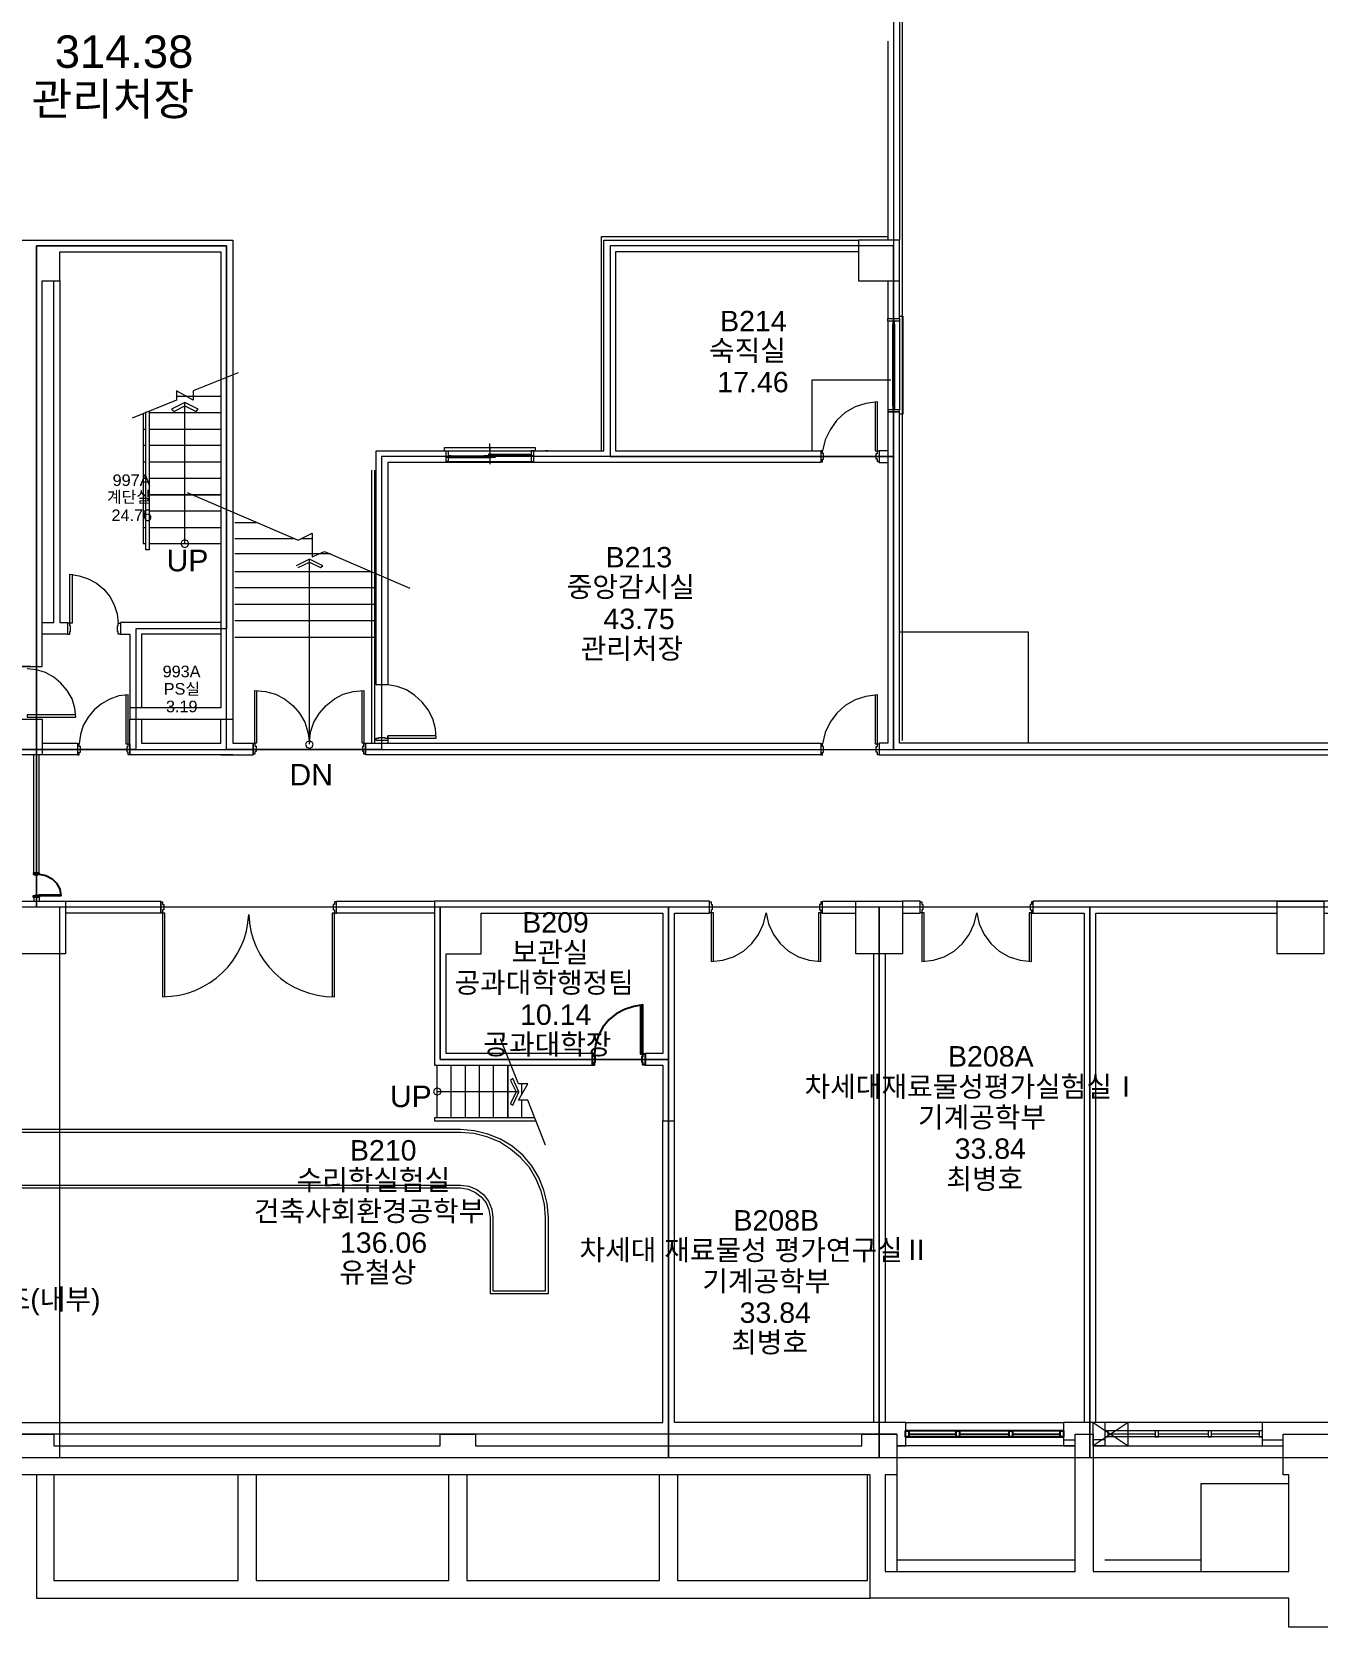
# Model space of a CAD drawing. Header units: millimetres. Extents: x -750 to 93466, y 13039 to 66109.
# Drawn here: x 18376 to 40358, y 13904 to 41161 of the extents above; entities that cross this region are included whole.
import ezdxf

# ---------------------------------------------------------------- set-up
doc = ezdxf.new("R2010")
doc.units = ezdxf.units.MM
doc.layers.add('PDF_문자', color=7, linetype='Continuous')
doc.layers.add('PDF_형상', color=7, linetype='Continuous')
doc.styles.add('PDF 맑은고딕', font='Arial.ttf')

msp = doc.modelspace()

# ---------------------------------------------------------------- linework, layer by layer
at = {"layer": 'PDF_형상', "lineweight": 5}
for points in [[(61864, 49514), (93466, 49514), (93466, 44109), (90768, 44109), (90768, 14398), (83112, 14398), (83112, 16506), (47464, 16506), (47464, 13904), (39855, 13904), (39855, 14398), (32703, 14398), (32703, 16506), (10951, 16506), (10951, 51214), (40159, 51214), (61864, 51214), (61864, 49514), (61864, 51214)], [(33311, 49011), (33206, 49011), (33206, 37603)], [(33254, 29054), (33254, 48963), (33311, 48963)], [(33007, 41003), (33007, 37603)], [(33007, 37660), (28105, 37660), (28105, 34003)], [(18350, 30317), (18151, 30317), (18151, 36909), (18151, 37603), (21808, 37603), (21808, 29415)], [(18151, 30317), (18550, 30317), (18550, 30868), (18550, 36909), (18854, 36909), (18854, 37403), (21608, 37403), (21608, 29614), (20050, 29614)], [(32503, 37403), (28352, 37403), (28352, 34003), (31857, 34003), (31857, 33803), (28352, 33803), (24458, 33803), (24458, 30004), (24258, 30004), (24258, 34003), (27193, 34003), (27203, 34003)], [(27193, 34003), (28153, 34003), (28153, 37603), (32503, 37603)], [(18854, 36909), (18854, 31068), (18987, 31068), (18987, 30868), (18550, 30868)], [(18550, 31068), (18749, 31068), (18749, 36909)], [(33007, 36909), (33007, 36264), (33206, 36264), (33206, 36909)], [(33206, 36302), (33263, 36302), (33263, 34630), (33206, 34630)], [(33007, 36216), (33007, 34706), (33007, 34668), (33007, 29007), (32855, 29007), (32855, 28807), (60211, 28807)], [(33092, 36216), (33092, 36169), (33121, 36169), (33121, 36216)], [(33121, 36169), (33121, 35494), (33121, 35437), (33121, 34763), (33092, 34763), (33092, 35494), (33092, 36169)], [(33206, 36216), (33206, 34706)], [(21903, 35333), (21133, 35029), (21133, 34867), (20848, 35029), (20848, 34867), (20088, 34563)], [(33054, 35209), (31705, 35209), (31705, 34003)], [(20848, 34934), (21608, 34934)], [(61208, 35010), (60116, 35010), (60116, 29007), (60211, 29007), (33206, 29007), (33206, 34668), (33007, 34668), (33206, 34668), (33206, 34706), (33007, 34706)], [(20278, 34639), (20278, 32417), (20326, 32417)], [(20383, 34687), (20383, 32312), (20326, 32312), (20326, 34668)], [(20383, 34658), (21608, 34658)], [(20991, 32417), (20991, 34829)], [(32788, 34839), (32788, 34003), (32826, 34003), (32826, 34839), (32627, 34810), (32446, 34753), (32275, 34658), (32133, 34525), (32019, 34364), (31933, 34193), (31886, 34003)], [(33092, 34763), (33092, 34706)], [(33121, 34763), (33121, 34706)], [(20278, 34373), (20326, 34373)], [(20383, 34373), (21608, 34373)], [(20278, 34098), (20326, 34098)], [(20383, 34098), (21608, 34098)], [(26196, 34126), (26196, 34012)], [(20278, 33813), (20326, 33813)], [(20383, 33813), (21608, 33813)], [(25427, 34003), (25427, 34060), (26975, 34060), (26975, 34003)], [(25455, 33803), (25455, 34003), (25493, 34003), (25493, 33822), (25455, 33822)], [(26301, 33889), (26206, 33889), (25455, 33889)], [(25493, 34003), (26908, 34003)], [(25493, 33889), (25541, 33889), (25541, 33917), (25493, 33917)], [(25493, 33822), (26908, 33822)], [(25541, 33917), (26177, 33917), (26225, 33917), (26861, 33917), (26908, 33917)], [(25541, 33889), (26177, 33889)], [(26956, 33917), (26206, 33917), (26101, 33917)], [(26225, 33946), (26177, 33946), (26177, 33889), (26225, 33889), (26225, 33946), (26861, 33946), (26861, 33917)], [(26206, 33775), (26206, 34060)], [(26861, 33946), (26908, 33946)], [(26956, 33803), (26956, 34003), (26908, 34003), (26908, 33822), (26956, 33822)], [(26956, 34003), (27193, 34003), (27155, 34003)], [(33007, 34003), (32855, 34003), (32855, 33803), (33007, 33803)], [(20278, 33537), (20326, 33537)], [(20383, 33537), (21608, 33537)], [(24182, 33670), (24182, 29007)], [(24230, 33670), (24230, 29007)], [(21029, 33290), (22929, 32474), (23166, 32597), (23166, 32189), (23375, 32284), (24838, 31657)], [(20278, 33252), (20326, 33252)], [(20278, 32977), (20326, 32977)], [(20383, 32977), (21608, 32977)], [(21846, 32777), (22216, 32777)], [(20278, 32692), (20326, 32692)], [(20383, 32692), (21608, 32692)], [(21846, 32502), (22872, 32502)], [(22986, 32502), (23118, 32502)], [(23043, 32502), (23166, 32502)], [(20383, 32417), (21608, 32417)], [(21846, 32246), (23118, 32246)], [(23043, 32246), (23479, 32246)], [(19063, 31894), (19063, 31058), (19025, 31058), (19025, 31894), (19186, 31866), (19338, 31818), (19480, 31742), (19604, 31638), (19708, 31514), (19784, 31372), (19832, 31220), (19851, 31058)], [(21846, 31942), (23118, 31942), (24182, 31942)], [(23118, 28988), (23118, 32151), (22891, 32037)], [(22929, 32008), (23118, 32103), (23308, 32008), (23346, 32037), (23118, 32151)], [(21846, 31666), (23118, 31666), (24239, 31666)], [(21846, 31381), (23118, 31381), (24239, 31381)], [(21846, 31106), (23118, 31106), (24239, 31106)], [(21608, 31068), (19889, 31068), (19889, 30868), (20050, 30868), (20050, 29614), (20050, 29415), (21808, 29415), (21808, 29007), (22159, 29007), (22159, 28807)], [(21608, 30868), (20250, 30868), (20250, 29614)], [(21846, 30821), (23118, 30821), (24239, 30821)], [(35410, 29007), (35410, 30906), (33206, 30906)], [(19129, 29491), (18293, 29491), (18293, 29453), (19129, 29453), (19110, 29605), (19063, 29766), (18977, 29909), (18873, 30032), (18749, 30137), (18607, 30213), (18455, 30260), (18293, 30279)], [(25284, 29130), (24458, 29130), (24458, 29092), (25284, 29092), (25275, 29253), (25227, 29424), (25151, 29576), (25047, 29709), (24923, 29823), (24781, 29918), (24619, 29975), (24458, 30004)], [(19984, 29833), (19984, 28997), (20022, 28997), (20022, 29833), (19860, 29814), (19708, 29757), (19566, 29681), (19442, 29576), (19338, 29453), (19253, 29310), (19205, 29158), (19186, 28997)], [(22216, 29909), (22216, 29007), (22188, 29007), (22188, 29909), (22368, 29890), (22539, 29842), (22691, 29766), (22834, 29652), (22948, 29519), (23043, 29367), (23090, 29196), (23118, 29016), (23137, 29196), (23194, 29367), (23289, 29519), (23403, 29652), (23546, 29766), (23698, 29842), (23869, 29890), (24049, 29909), (24049, 29007), (24021, 29007), (24021, 29909)], [(32788, 29833), (32788, 28997), (32826, 28997), (32826, 29833), (32627, 29804), (32446, 29747), (32275, 29652), (32133, 29519), (32019, 29367), (31933, 29187), (31886, 28997)], [(21808, 28807), (20050, 28807), (20050, 29007), (20050, 29415)], [(20250, 29415), (20250, 29007), (21608, 29007), (21608, 29415)], [(18550, 29007), (19158, 29007), (19158, 28807), (18550, 28807)], [(21608, 28807), (22159, 28807), (22159, 29007), (22188, 29007), (22188, 28959), (22207, 28959), (22207, 28864), (22188, 28864), (22188, 28817), (22159, 28817)], [(24078, 28817), (24049, 28817), (24049, 28864), (24030, 28864), (24030, 28959), (24049, 28959), (24049, 29007), (24078, 29007), (28352, 29007), (31857, 29007), (31857, 28807), (28257, 28807), (24078, 28807), (24078, 29007), (24078, 28807)], [(24458, 29083), (24458, 29130), (24458, 29054), (24258, 29054)], [(24458, 29130), (24458, 29007)], [(18407, 26784), (18407, 28807)], [(18502, 26784), (18502, 28807)], [(18151, 26309), (18949, 26309), (18949, 25407), (18151, 25407)], [(18407, 26375), (18407, 26309)], [(18502, 26375), (18502, 26309)], [(18949, 26309), (20582, 26309), (20582, 26100), (18949, 26100)], [(25256, 26100), (23584, 26100), (23584, 26309), (25256, 26309)], [(33311, 17399), (29359, 17399), (29359, 22557), (29359, 26100), (29958, 26100), (29958, 26309), (29359, 26309), (25256, 26309), (25256, 23507), (27953, 23507), (27953, 23706), (25455, 23706), (25455, 25407), (26054, 25407), (26054, 26100), (29160, 26100), (29160, 23706), (28856, 23706), (28856, 23507), (29160, 23507), (29160, 22557), (29359, 22557)], [(31886, 26109), (31886, 26299), (31857, 26299), (31857, 26252), (31838, 26252), (31838, 26157), (31857, 26157), (31857, 26109), (31886, 26109), (31886, 26100), (32456, 26100)], [(31886, 26299), (31886, 26309), (32456, 26309)], [(33558, 26299), (33558, 26309), (33254, 26309)], [(40454, 26100), (42458, 26100), (42458, 26309), (35486, 26309), (35486, 26299)], [(36455, 26204), (36455, 16801)], [(33159, 17200), (11853, 17200), (11853, 26005)], [(12053, 26005), (12053, 21303), (15757, 21303), (15757, 23906), (15956, 23906), (15956, 21104), (12053, 21104), (12053, 17399), (29160, 17399), (29160, 22557)], [(30024, 25274), (30024, 26109), (29986, 26109), (29986, 25274), (30186, 25302), (30366, 25359), (30537, 25454), (30679, 25587), (30793, 25739), (30879, 25919), (30926, 26109), (30964, 25919), (31050, 25739), (31164, 25587), (31306, 25454), (31477, 25359), (31658, 25302), (31857, 25274), (31857, 26109), (31819, 26109), (31819, 25274)], [(33254, 26100), (33558, 26100), (33558, 26109)], [(33624, 25274), (33624, 26109), (33586, 26109), (33586, 25274), (33786, 25302), (33966, 25359), (34137, 25454), (34279, 25587), (34393, 25739), (34479, 25919), (34526, 26109), (34564, 25919), (34650, 25739), (34764, 25587), (34906, 25454), (35077, 25359), (35267, 25302), (35457, 25274), (35457, 26109), (35419, 26109), (35419, 25274)], [(35457, 26100), (36360, 26100), (36360, 17399)], [(36559, 17399), (36559, 26100), (39656, 26100)], [(32760, 25407), (32760, 17399)], [(32959, 25407), (32959, 17399)], [(27155, 22139), (26851, 22908), (26690, 22908), (26851, 23184), (26690, 23184), (26386, 23953)], [(25303, 22604), (25303, 23507)], [(25541, 22604), (25541, 23507)], [(25788, 22604), (25788, 23507)], [(26025, 22604), (26025, 23507)], [(26263, 22604), (26263, 23507)], [(26510, 22604), (26510, 23507), (26510, 22604)], [(26747, 23013), (26747, 23184)], [(26699, 23051), (25303, 23051)], [(26747, 22604), (26747, 22908)], [(26965, 22604), (25256, 22604), (25256, 22557), (26984, 22557)], [(18151, 17200), (18749, 17200), (18749, 17000), (25351, 17000), (25351, 17200), (25959, 17200), (25959, 17000), (32560, 17000), (32560, 17200), (33159, 17200), (33159, 14853), (36208, 14853), (36208, 17200), (36512, 17200), (36512, 14853), (39760, 14853), (39855, 14853), (39855, 16506), (39760, 16506), (39760, 17200), (40653, 17200)], [(40653, 17399), (36008, 17399), (36008, 17000), (36208, 17000), (33159, 17000), (33311, 17000), (33311, 17200), (33311, 17399), (36008, 17399)], [(39409, 17000), (39409, 17399), (36711, 17399), (36711, 17000), (36512, 17000), (36711, 17000), (39409, 17000), (39760, 17000)], [(39409, 17257), (36711, 17257)], [(37575, 17200), (36768, 17200)], [(38478, 17200), (37632, 17200)], [(39352, 17200), (38535, 17200)], [(36008, 17105), (36208, 17105)], [(36008, 17000), (36208, 17000)], [(36711, 17105), (36512, 17105)], [(39409, 17152), (36711, 17152)], [(39409, 17105), (39760, 17105)], [(18455, 16506), (18455, 14398), (32703, 14398)], [(18749, 16506), (18749, 14702), (21903, 14702), (21903, 16506)], [(22207, 16506), (22207, 14702), (25503, 14702), (25503, 16506)], [(25807, 16506), (25807, 14702), (29103, 14702), (29103, 16506)], [(29407, 16506), (29407, 14702), (32655, 14702), (32655, 16506)], [(33159, 16506), (32959, 16506), (32959, 14853), (33159, 14853)], [(33159, 15053), (36208, 15053)], [(36711, 15053), (38354, 15053)]]:
    msp.add_lwpolyline(points, dxfattribs=at)
for points in [[(18854, 16801), (90464, 16801), (90464, 48612), (61360, 48612), (33102, 48612), (33102, 49106), (26253, 49106), (11255, 49106), (11255, 28902), (11255, 16801)], [(26253, 43587), (33102, 43587), (33102, 37508), (28257, 37508), (28257, 33908), (24353, 33908), (24353, 28902), (21703, 28902), (21703, 37508), (18455, 37508), (18455, 28902), (11255, 28902), (11255, 49106), (26253, 49106), (33102, 49106), (33102, 43587), (26253, 43587), (26253, 49106)], [(61360, 48612), (33102, 48612), (33102, 28902), (61360, 28902)], [(18455, 28902), (62861, 28902), (62861, 28807), (62861, 28503), (67867, 28503), (71913, 28503), (71913, 37508), (78866, 37508), (78866, 34003), (76311, 34003), (76311, 28503), (84964, 28503), (84964, 26204), (18455, 26204)], [(18455, 28902), (18455, 37508), (21703, 37508), (21703, 30963), (20155, 30963), (20155, 28902), (21703, 28902), (21703, 30963), (20155, 30963), (20155, 28902)], [(28257, 33908), (33102, 33908), (33102, 37508), (28257, 37508)], [(32503, 37603), (32503, 36909), (33206, 36909), (33206, 37603)], [(33007, 36264), (33206, 36264), (33206, 36216), (33007, 36216)], [(20991, 34829), (20763, 34715), (20801, 34677), (20991, 34772), (21181, 34677), (21219, 34715)], [(24353, 28902), (33102, 28902), (33102, 33908), (24353, 33908)], [(31857, 34003), (31857, 33813), (31886, 33813), (31886, 33860), (31905, 33860), (31905, 33955), (31886, 33955), (31886, 34003)], [(32855, 34003), (32855, 33813), (32826, 33813), (32826, 33860), (32807, 33860), (32807, 33955), (32826, 33955), (32826, 34003)], [(21608, 33252), (20383, 33252)], [(21057, 32417), (21038, 32464), (20991, 32483), (20943, 32464), (20924, 32417), (20943, 32369), (20991, 32350), (21038, 32369)], [(18987, 31058), (18987, 30868), (19025, 30868), (19025, 30916), (19034, 30916), (19034, 31011), (19025, 31011), (19025, 31058)], [(19889, 31058), (19889, 30868), (19851, 30868), (19851, 30916), (19841, 30916), (19841, 31011), (19851, 31011), (19851, 31058)], [(18151, 28807), (18151, 29415), (18550, 29415), (18550, 28807)], [(18455, 28902), (18455, 26204), (11255, 26204), (11255, 28902)], [(19158, 28997), (19158, 28807), (19186, 28807), (19186, 28855), (19205, 28855), (19205, 28950), (19186, 28950), (19186, 28997)], [(20050, 28997), (20050, 28807), (20022, 28807), (20022, 28855), (20003, 28855), (20003, 28950), (20022, 28950), (20022, 28997)], [(23185, 28988), (23166, 29026), (23118, 29045), (23071, 29026), (23052, 28988), (23071, 28940), (23118, 28921), (23166, 28940)], [(24458, 29054), (24258, 29054), (24258, 29092), (24306, 29092), (24306, 29102), (24410, 29102), (24410, 29092), (24458, 29092)], [(31857, 28997), (31857, 28807), (31886, 28807), (31886, 28855), (31905, 28855), (31905, 28950), (31886, 28950), (31886, 28997)], [(32855, 28997), (32855, 28807), (32826, 28807), (32826, 28855), (32807, 28855), (32807, 28950), (32826, 28950), (32826, 28997)], [(15852, 26204), (15852, 21199), (11255, 21199), (11255, 16801), (29255, 16801), (29255, 23602), (25351, 23602), (25351, 26204)], [(18854, 16801), (18854, 26204), (11255, 26204), (11255, 16801)], [(20582, 26100), (20582, 26299), (20611, 26299), (20611, 26252), (20630, 26252), (20630, 26157), (20611, 26157), (20611, 26100)], [(23584, 26100), (23584, 26299), (23546, 26299), (23546, 26252), (23527, 26252), (23527, 26157), (23546, 26157), (23546, 26100)], [(25351, 23602), (29255, 23602), (29255, 26204), (25351, 26204)], [(29255, 23602), (29255, 16801), (32855, 16801), (32855, 26204), (29255, 26204)], [(29958, 26109), (29958, 26299), (29986, 26299), (29986, 26252), (30005, 26252), (30005, 26157), (29986, 26157), (29986, 26109)], [(32456, 26309), (33254, 26309), (33254, 25407), (32456, 25407)], [(32855, 16801), (36455, 16801), (36455, 26204), (32855, 26204)], [(33558, 26109), (33558, 26299), (33586, 26299), (33586, 26252), (33605, 26252), (33605, 26157), (33586, 26157), (33586, 26109)], [(35486, 26109), (35486, 26299), (35457, 26299), (35457, 26252), (35438, 26252), (35438, 26157), (35457, 26157), (35457, 26109)], [(36455, 16801), (58064, 16801), (58064, 26204), (36455, 26204)], [(39656, 26309), (40454, 26309), (40454, 25407), (39656, 25407)], [(26699, 23051), (26595, 23279), (26557, 23241), (26652, 23051), (26557, 22851), (26595, 22823)], [(25370, 23051), (25351, 23098), (25303, 23117), (25256, 23098), (25237, 23051), (25256, 23013), (25303, 22994), (25351, 23013)], [(15956, 22405), (15956, 21408), (25702, 21408), (25835, 21389), (25959, 21332), (26054, 21256), (26139, 21151), (26187, 21037), (26206, 20904), (26206, 19603), (27203, 19603), (27203, 20904), (27184, 21142), (27127, 21370), (27041, 21588), (26918, 21788), (26766, 21968), (26586, 22120), (26386, 22243), (26168, 22329), (25940, 22386), (25702, 22405)], [(16004, 21455), (25702, 21455), (25845, 21436), (25978, 21379), (26092, 21294), (26177, 21180), (26234, 21047), (26253, 20904), (26253, 19650), (27155, 19650), (27155, 20904), (27136, 21132), (27079, 21351), (26994, 21560), (26880, 21759), (26728, 21930), (26557, 22072), (26367, 22196), (26149, 22281), (25930, 22338), (25702, 22357), (16004, 22357)], [(36512, 17399), (37110, 17000), (37110, 17399), (36512, 17000)], [(36768, 17257), (36711, 17257), (36711, 17152), (36768, 17152)], [(37632, 17257), (37575, 17257), (37575, 17152), (37632, 17152)], [(38535, 17257), (38478, 17257), (38478, 17152), (38535, 17152)], [(39409, 17257), (39352, 17257), (39352, 17152), (39409, 17152)], [(38354, 14853), (39855, 14853), (39855, 16354), (38354, 16354)]]:
    msp.add_lwpolyline(points, close=True, dxfattribs=at)
at = {"layer": 'PDF_형상', "lineweight": 25}
for points in [[(18501, 26786), (18406, 26786), (18406, 26767), (18425, 26767), (18425, 26757), (18473, 26757), (18473, 26767), (18501, 26767)], [(18501, 26377), (18406, 26377), (18406, 26396), (18425, 26396), (18425, 26406), (18473, 26406), (18473, 26396), (18501, 26396)], [(27952, 23699), (27952, 23509), (27990, 23509), (27990, 23556), (28000, 23556), (28000, 23651), (27990, 23651), (27990, 23699)], [(28855, 23699), (28855, 23509), (28817, 23509), (28817, 23556), (28807, 23556), (28807, 23651), (28817, 23651), (28817, 23699)], [(34174, 17259), (34231, 17259), (34231, 17154), (34174, 17154)], [(35076, 17259), (35133, 17259), (35133, 17154), (35076, 17154)], [(35950, 17259), (36007, 17259), (36007, 17154), (35950, 17154)]]:
    msp.add_lwpolyline(points, close=True, dxfattribs=at)
for points in [[(18501, 26767), (18615, 26748), (18720, 26691), (18796, 26615), (18853, 26510), (18872, 26396), (18501, 26396), (18501, 26415), (18862, 26415)], [(28779, 24525), (28779, 23699), (28817, 23699), (28817, 24535), (28665, 24506), (28503, 24459), (28361, 24383), (28237, 24278), (28133, 24155), (28057, 24012), (28009, 23860), (27990, 23699)], [(36007, 17259), (33309, 17259), (33366, 17259), (33366, 17154), (33309, 17154), (33309, 17259)], [(33366, 17202), (34174, 17202)], [(34231, 17202), (35076, 17202)], [(35133, 17202), (35950, 17202)], [(33309, 17154), (36007, 17154)]]:
    msp.add_lwpolyline(points, dxfattribs=at)
at = {"layer": 'PDF_형상', "lineweight": 5}
msp.add_lwpolyline([(20649, 24675), (20649, 26100), (20611, 26100), (20611, 24675, 0.401241), (22083, 26081, 0.410035), (23546, 24675), (23546, 26100), (23508, 26100), (23508, 24675)], format="xyb", dxfattribs=at)

# ---------------------------------------------------------------- texts
at = {"layer": 'PDF_문자', "attachment_point": 4, "style": 'PDF 맑은고딕'}
for s, insert, char_height in [('314.38', (18768, 40820), 554), ('관리처장', (18369, 39984), 554), ('B214', (30138, 36220), 348.8), ('숙직실', (29948, 35698), 348.8), ('17.46', (30090, 35175), 348.8), ('997A', (19756, 33499), 198.3), ('계단실', (19661, 33204), 198.3), ('24.76', (19737, 32900), 198.3), ('UP', (20677, 32126), 369.3), ('B213', (28181, 32183), 348.8), ('중앙감시실', (27517, 31661), 348.8), ('43.75', (28143, 31129), 348.8), ('관리처장', (27754, 30607), 348.8), ('993A', (20611, 30231), 198.3), ('PS실', (20630, 29927), 198.3), ('3.19', (20668, 29633), 198.3), ('DN', (22777, 28469), 369.3), ('B209', (26756, 25943), 348.8), ('보관실', (26576, 25420), 348.8), ('공과대학행정팀', (25598, 24898), 348.8), ('10.14', (26719, 24366), 348.8), ('공과대학장', (26092, 23844), 348.8), ('B208A', (34033, 23654), 348.8), ('차세대재료물성평가실험실Ⅰ', (31582, 23122), 348.79), ('UP', (24496, 22970), 367.2), ('기계공학부', (33520, 22599), 348.8), ('B210', (23812, 22048), 348.8), ('33.84', (34146, 22077), 348.8), ('수리학실험실', (22900, 21526), 348.8), ('최병호', (34004, 21545), 348.8), ('건축사회환경공학부', (22169, 20994), 348.8), ('B208B', (30366, 20851), 348.8), ('136.06', (23641, 20471), 348.8), ('차세대 재료물성 평가연구실Ⅱ', (27735, 20329), 348.79), ('유철상', (23631, 19949), 348.8), ('기계공학부', (29834, 19797), 348.8), ('건축사회환경공학부 수리학실험실 저수조(내부)', (10200, 19455), 348.79), ('33.84', (30471, 19274), 348.8), ('최병호', (30328, 18752), 348.8)]:
    msp.add_mtext(s, dxfattribs=dict(at, insert=insert, char_height=char_height))

doc.saveas('drawing.dxf')
